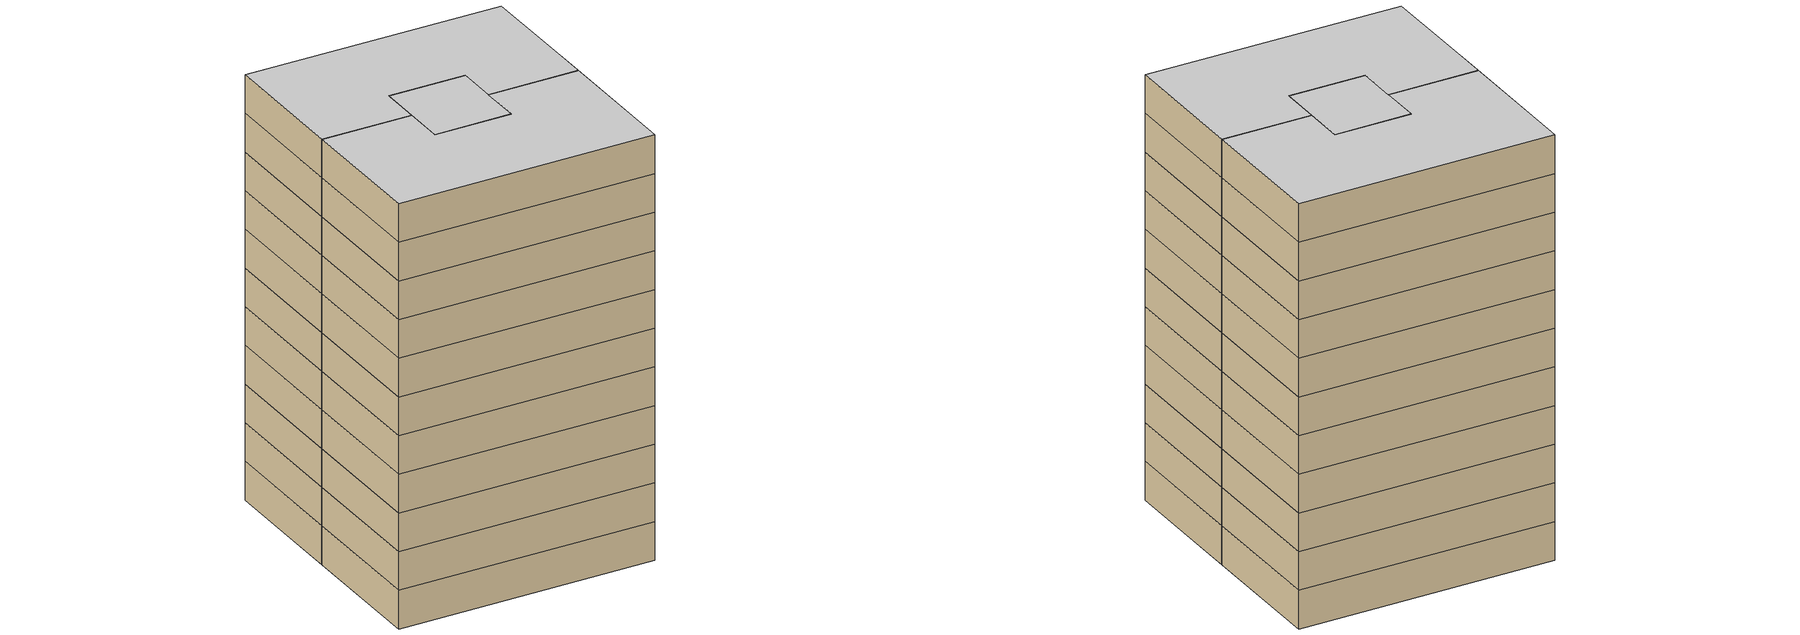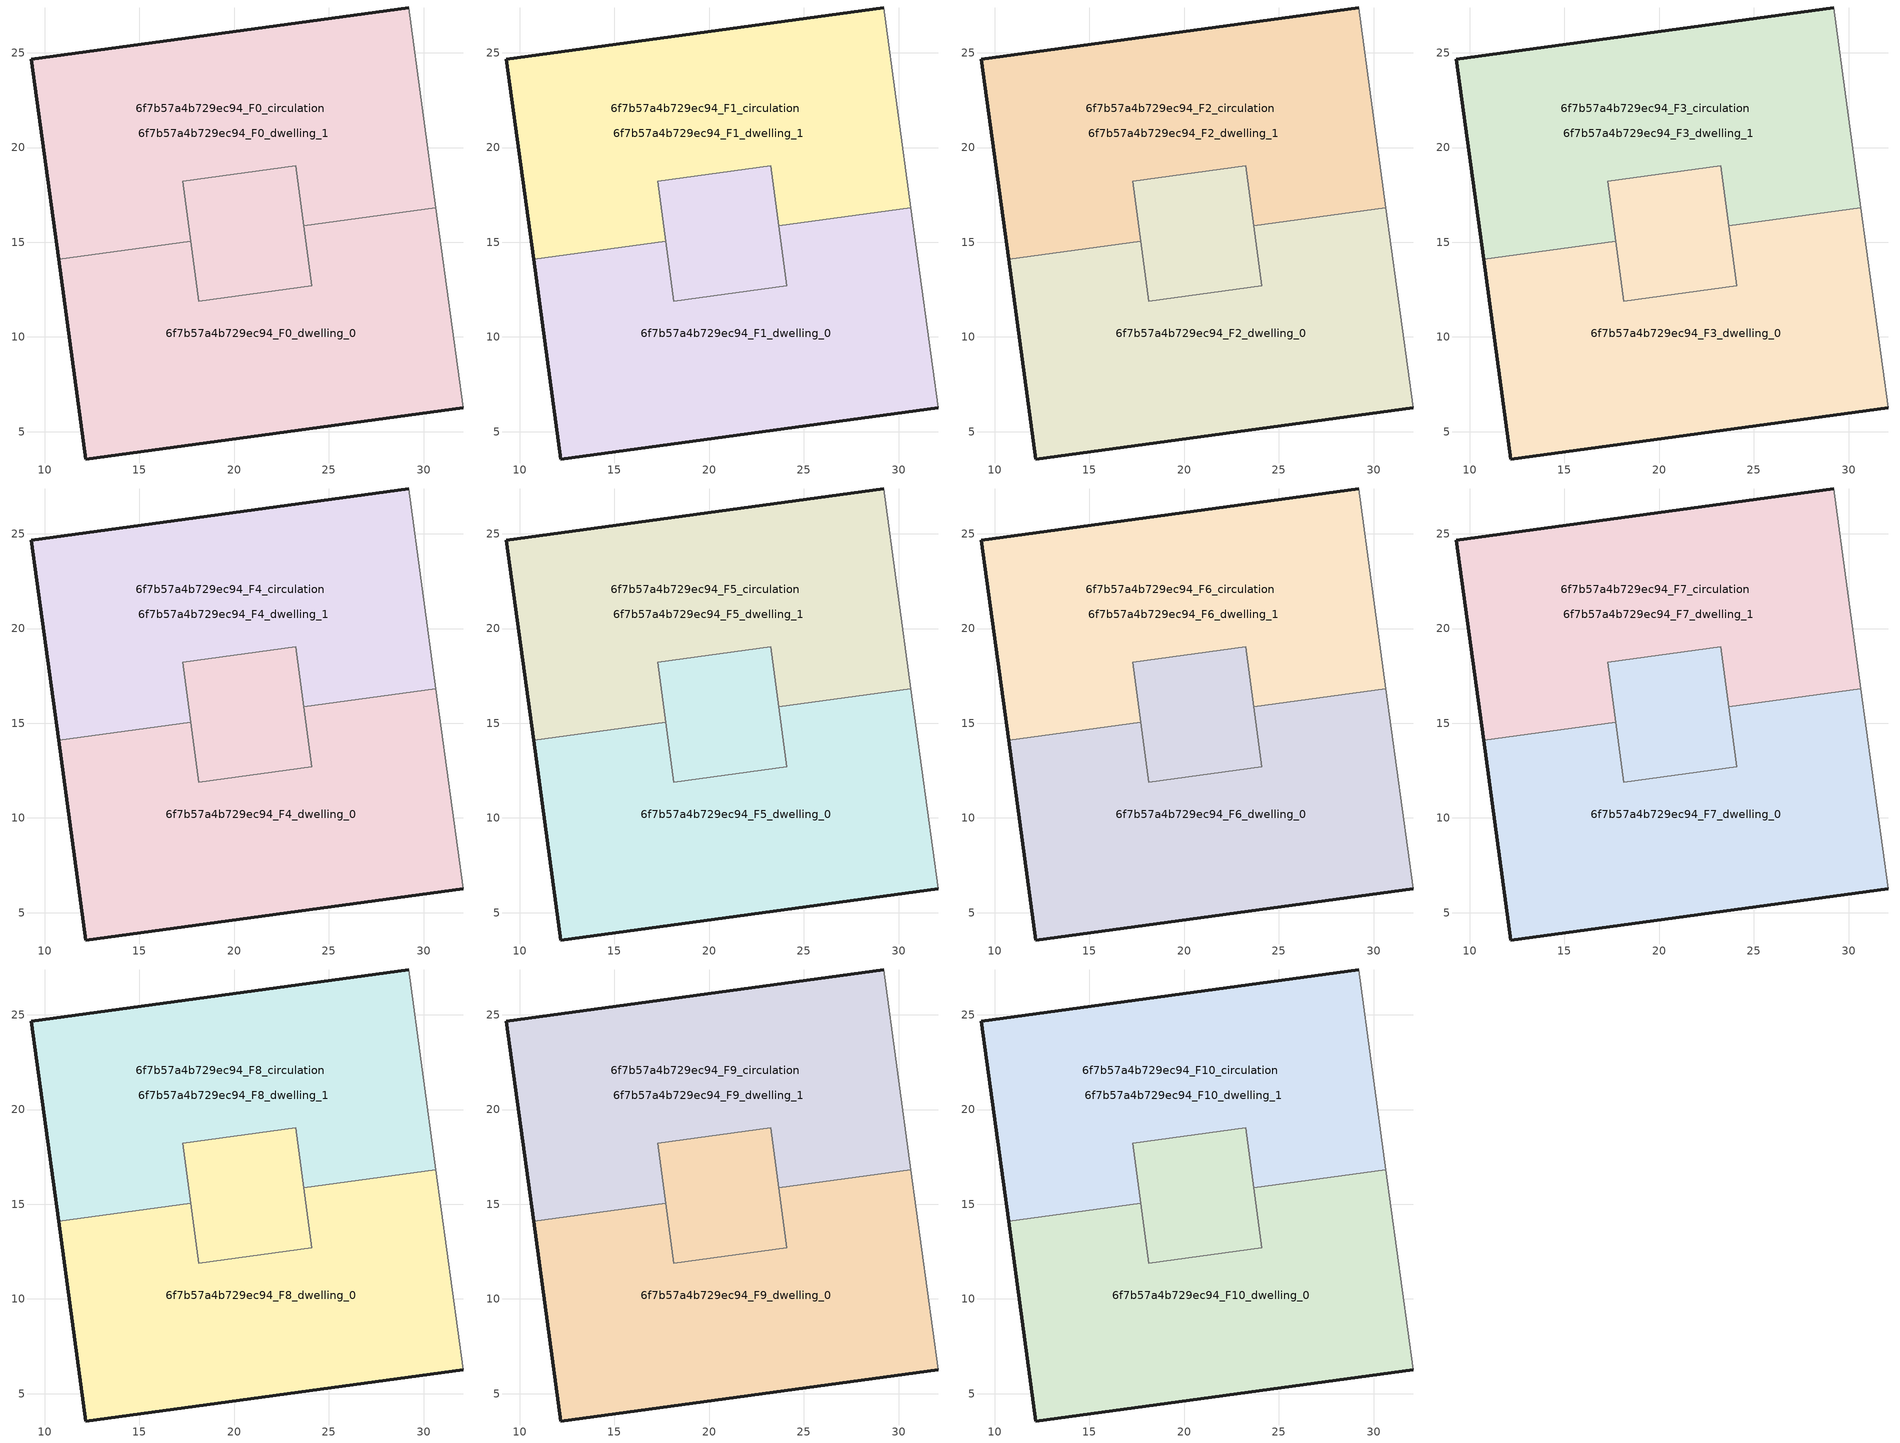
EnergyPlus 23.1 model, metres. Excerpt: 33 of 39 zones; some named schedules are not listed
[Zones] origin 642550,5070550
6f7b57a4b729ec94_F0_dwelling_0
 floor ground (EU_floor_Construction): 30.65,16.81 32.08,6.27 12.17,3.56 10.73,14.11 17.7,15.06 18.13,11.89 24.11,12.7 23.68,15.87 z0; 23.25,19.03 23.68,15.87 24.11,12.7 18.13,11.89 17.7,15.06 17.27,18.22 z0
 wall outside (EU_wall_Construction): 10.73,14.11 12.17,3.56 32.08,6.27 z0:3
 wall adiabatic (EU_wall_Construction): 32.08,6.27 30.65,16.81 / 23.68,15.87 24.11,12.7 18.13,11.89 17.7,15.06 z0:3
 wall to 6f7b57a4b729ec94_F0_dwelling_1 (EU_wall_Construction): 30.65,16.81 23.68,15.87 / 17.7,15.06 10.73,14.11 z0:3
6f7b57a4b729ec94_F0_dwelling_1
 floor ground (EU_floor_Construction): 23.25,19.03 23.68,15.87 24.11,12.7 18.13,11.89 17.7,15.06 17.59,15.87 17.27,18.22 z0; 29.22,27.36 30.65,16.81 23.68,15.87 23.25,19.03 17.27,18.22 17.59,15.87 17.7,15.06 10.73,14.11 9.3,24.66 z0
 wall outside (EU_wall_Construction): 29.22,27.36 9.3,24.66 10.73,14.11 z0:3
 wall adiabatic (EU_wall_Construction): 17.7,15.06 17.27,18.22 23.25,19.03 23.68,15.87 / 30.65,16.81 29.22,27.36 z0:3
6f7b57a4b729ec94_F0_circulation
 floor ground (EU_floor_Construction): 30.65,16.81 32.08,6.27 12.17,3.56 10.73,14.11 17.7,15.06 18.13,11.89 24.11,12.7 23.68,15.87 z0; 23.25,19.03 23.68,15.87 24.11,12.7 18.13,11.89 17.7,15.06 17.59,15.87 17.27,18.22 z0; 29.22,27.36 30.65,16.81 23.68,15.87 23.25,19.03 17.27,18.22 17.7,15.06 10.73,14.11 9.3,24.66 z0
 wall adiabatic (EU_wall_Construction): 23.25,19.03 17.27,18.22 18.13,11.89 24.11,12.7 23.25,19.03 z0:3
 roof outside (EU_floor_Construction): 24.11,12.7 23.68,15.87 23.25,19.03 17.27,18.22 17.59,15.87 17.7,15.06 18.13,11.89 z3
6f7b57a4b729ec94_F1_dwelling_0
 floor outside (EU_floor_Construction): 30.65,16.81 32.08,6.27 12.17,3.56 10.73,14.11 17.7,15.06 18.13,11.89 24.11,12.7 23.68,15.87 z3; 23.25,19.03 23.68,15.87 24.11,12.7 18.13,11.89 17.7,15.06 17.27,18.22 z3
 wall outside (EU_wall_Construction): 10.73,14.11 12.17,3.56 32.08,6.27 z3:6
 wall adiabatic (EU_wall_Construction): 32.08,6.27 30.65,16.81 / 23.68,15.87 24.11,12.7 18.13,11.89 17.7,15.06 z3:6
 wall to 6f7b57a4b729ec94_F1_dwelling_1 (EU_wall_Construction): 30.65,16.81 23.68,15.87 / 17.7,15.06 10.73,14.11 z3:6
6f7b57a4b729ec94_F1_dwelling_1
 floor to 6f7b57a4b729ec94_F0_dwelling_1 (EU_floor_Construction): 29.22,27.36 30.65,16.81 23.68,15.87 23.25,19.03 17.27,18.22 17.59,15.87 17.7,15.06 10.73,14.11 9.3,24.66 z3; 23.25,19.03 23.68,15.87 24.11,12.7 18.13,11.89 17.7,15.06 17.27,18.22 z3
 wall outside (EU_wall_Construction): 29.22,27.36 9.3,24.66 10.73,14.11 z3:6
 wall adiabatic (EU_wall_Construction): 17.7,15.06 17.27,18.22 23.25,19.03 23.68,15.87 / 30.65,16.81 29.22,27.36 z3:6
6f7b57a4b729ec94_F1_circulation
 floor outside (EU_floor_Construction): 23.25,19.03 23.68,15.87 24.11,12.7 18.13,11.89 17.7,15.06 17.62,15.67 17.59,15.87 17.27,18.22 z3; 29.22,27.36 30.65,16.81 23.68,15.87 23.25,19.03 17.27,18.22 17.59,15.87 17.7,15.06 10.73,14.11 9.3,24.66 z3
 floor to 6f7b57a4b729ec94_F0_circulation (EU_floor_Construction): 30.65,16.81 32.08,6.27 12.17,3.56 10.73,14.11 17.7,15.06 18.13,11.89 24.11,12.7 23.68,15.87 z3
 wall adiabatic (EU_wall_Construction): 23.25,19.03 17.27,18.22 18.13,11.89 24.11,12.7 23.25,19.03 z3:6
 roof outside (EU_floor_Construction): 24.11,12.7 23.68,15.87 23.25,19.03 17.27,18.22 17.59,15.87 17.7,15.06 18.13,11.89 z6
6f7b57a4b729ec94_F2_dwelling_0
 floor outside (EU_floor_Construction): 30.65,16.81 32.08,6.27 12.17,3.56 10.73,14.11 17.7,15.06 18.13,11.89 24.11,12.7 23.68,15.87 z6; 23.25,19.03 23.68,15.87 24.11,12.7 18.13,11.89 17.7,15.06 17.27,18.22 z6
 wall outside (EU_wall_Construction): 10.73,14.11 12.17,3.56 32.08,6.27 z6:9
 wall adiabatic (EU_wall_Construction): 32.08,6.27 30.65,16.81 / 23.68,15.87 24.11,12.7 18.13,11.89 17.7,15.06 z6:9
 wall to 6f7b57a4b729ec94_F2_dwelling_1 (EU_wall_Construction): 30.65,16.81 23.68,15.87 / 17.7,15.06 10.73,14.11 z6:9
6f7b57a4b729ec94_F2_dwelling_1
 floor to 6f7b57a4b729ec94_F1_dwelling_1 (EU_floor_Construction): 29.22,27.36 30.65,16.81 23.68,15.87 23.25,19.03 17.27,18.22 17.59,15.87 17.7,15.06 10.73,14.11 9.3,24.66 z6; 23.25,19.03 23.68,15.87 24.11,12.7 18.13,11.89 17.7,15.06 17.27,18.22 z6
 wall outside (EU_wall_Construction): 29.22,27.36 9.3,24.66 10.73,14.11 z6:9
 wall adiabatic (EU_wall_Construction): 17.7,15.06 17.27,18.22 23.25,19.03 23.68,15.87 / 30.65,16.81 29.22,27.36 z6:9
6f7b57a4b729ec94_F2_circulation
 floor outside (EU_floor_Construction): 23.25,19.03 23.68,15.87 24.11,12.7 18.13,11.89 17.7,15.06 17.62,15.67 17.59,15.87 17.27,18.22 z6; 29.22,27.36 30.65,16.81 23.68,15.87 23.25,19.03 17.27,18.22 17.59,15.87 17.7,15.06 10.73,14.11 9.3,24.66 z6
 floor to 6f7b57a4b729ec94_F1_circulation (EU_floor_Construction): 30.65,16.81 32.08,6.27 12.17,3.56 10.73,14.11 17.7,15.06 18.13,11.89 24.11,12.7 23.68,15.87 z6
 wall adiabatic (EU_wall_Construction): 23.25,19.03 17.27,18.22 18.13,11.89 24.11,12.7 23.25,19.03 z6:9
 roof outside (EU_floor_Construction): 24.11,12.7 23.68,15.87 23.25,19.03 17.27,18.22 17.59,15.87 17.7,15.06 18.13,11.89 z9
6f7b57a4b729ec94_F3_dwelling_0
 floor outside (EU_floor_Construction): 30.65,16.81 32.08,6.27 12.17,3.56 10.73,14.11 17.7,15.06 18.13,11.89 24.11,12.7 23.68,15.87 z9; 23.25,19.03 23.68,15.87 24.11,12.7 18.13,11.89 17.7,15.06 17.27,18.22 z9
 wall outside (EU_wall_Construction): 10.73,14.11 12.17,3.56 32.08,6.27 z9:12
 wall adiabatic (EU_wall_Construction): 32.08,6.27 30.65,16.81 / 23.68,15.87 24.11,12.7 18.13,11.89 17.7,15.06 z9:12
 wall to 6f7b57a4b729ec94_F3_dwelling_1 (EU_wall_Construction): 30.65,16.81 23.68,15.87 / 17.7,15.06 10.73,14.11 z9:12
6f7b57a4b729ec94_F3_dwelling_1
 floor to 6f7b57a4b729ec94_F2_dwelling_1 (EU_floor_Construction): 29.22,27.36 30.65,16.81 23.68,15.87 23.25,19.03 17.27,18.22 17.59,15.87 17.7,15.06 10.73,14.11 9.3,24.66 z9; 23.25,19.03 23.68,15.87 24.11,12.7 18.13,11.89 17.7,15.06 17.27,18.22 z9
 wall outside (EU_wall_Construction): 29.22,27.36 9.3,24.66 10.73,14.11 z9:12
 wall adiabatic (EU_wall_Construction): 17.7,15.06 17.27,18.22 23.25,19.03 23.68,15.87 / 30.65,16.81 29.22,27.36 z9:12
6f7b57a4b729ec94_F3_circulation
 floor outside (EU_floor_Construction): 23.25,19.03 23.68,15.87 24.11,12.7 18.13,11.89 17.7,15.06 17.62,15.67 17.59,15.87 17.27,18.22 z9; 29.22,27.36 30.65,16.81 23.68,15.87 23.25,19.03 17.27,18.22 17.59,15.87 17.7,15.06 10.73,14.11 9.3,24.66 z9
 floor to 6f7b57a4b729ec94_F2_circulation (EU_floor_Construction): 30.65,16.81 32.08,6.27 12.17,3.56 10.73,14.11 17.7,15.06 18.13,11.89 24.11,12.7 23.68,15.87 z9
 wall adiabatic (EU_wall_Construction): 23.25,19.03 17.27,18.22 18.13,11.89 24.11,12.7 23.25,19.03 z9:12
 roof outside (EU_floor_Construction): 24.11,12.7 23.68,15.87 23.25,19.03 17.27,18.22 17.59,15.87 17.7,15.06 18.13,11.89 z12
6f7b57a4b729ec94_F4_dwelling_0
 floor outside (EU_floor_Construction): 30.65,16.81 32.08,6.27 12.17,3.56 10.73,14.11 17.7,15.06 18.13,11.89 24.11,12.7 23.68,15.87 z12; 23.25,19.03 23.68,15.87 24.11,12.7 18.13,11.89 17.7,15.06 17.27,18.22 z12
 wall outside (EU_wall_Construction): 10.73,14.11 12.17,3.56 32.08,6.27 z12:15
 wall adiabatic (EU_wall_Construction): 32.08,6.27 30.65,16.81 / 23.68,15.87 24.11,12.7 18.13,11.89 17.7,15.06 z12:15
 wall to 6f7b57a4b729ec94_F4_dwelling_1 (EU_wall_Construction): 30.65,16.81 23.68,15.87 / 17.7,15.06 10.73,14.11 z12:15
6f7b57a4b729ec94_F4_dwelling_1
 floor to 6f7b57a4b729ec94_F3_dwelling_1 (EU_floor_Construction): 29.22,27.36 30.65,16.81 23.68,15.87 23.25,19.03 17.27,18.22 17.59,15.87 17.7,15.06 10.73,14.11 9.3,24.66 z12; 23.25,19.03 23.68,15.87 24.11,12.7 18.13,11.89 17.7,15.06 17.27,18.22 z12
 wall outside (EU_wall_Construction): 29.22,27.36 9.3,24.66 10.73,14.11 z12:15
 wall adiabatic (EU_wall_Construction): 17.7,15.06 17.27,18.22 23.25,19.03 23.68,15.87 / 30.65,16.81 29.22,27.36 z12:15
6f7b57a4b729ec94_F4_circulation
 floor outside (EU_floor_Construction): 23.25,19.03 23.68,15.87 24.11,12.7 18.13,11.89 17.7,15.06 17.62,15.67 17.59,15.87 17.27,18.22 z12; 29.22,27.36 30.65,16.81 23.68,15.87 23.25,19.03 17.27,18.22 17.59,15.87 17.7,15.06 10.73,14.11 9.3,24.66 z12
 floor to 6f7b57a4b729ec94_F3_circulation (EU_floor_Construction): 30.65,16.81 32.08,6.27 12.17,3.56 10.73,14.11 17.7,15.06 18.13,11.89 24.11,12.7 23.68,15.87 z12
 wall adiabatic (EU_wall_Construction): 23.25,19.03 17.27,18.22 18.13,11.89 24.11,12.7 23.25,19.03 z12:15
 roof outside (EU_floor_Construction): 24.11,12.7 23.68,15.87 23.25,19.03 17.27,18.22 17.59,15.87 17.7,15.06 18.13,11.89 z15
6f7b57a4b729ec94_F5_dwelling_0
 floor outside (EU_floor_Construction): 30.65,16.81 32.08,6.27 12.17,3.56 10.73,14.11 17.7,15.06 18.13,11.89 24.11,12.7 23.68,15.87 z15; 23.25,19.03 23.68,15.87 24.11,12.7 18.13,11.89 17.7,15.06 17.27,18.22 z15
 wall outside (EU_wall_Construction): 10.73,14.11 12.17,3.56 32.08,6.27 z15:18
 wall adiabatic (EU_wall_Construction): 32.08,6.27 30.65,16.81 / 23.68,15.87 24.11,12.7 18.13,11.89 17.7,15.06 z15:18
 wall to 6f7b57a4b729ec94_F5_dwelling_1 (EU_wall_Construction): 30.65,16.81 23.68,15.87 / 17.7,15.06 10.73,14.11 z15:18
6f7b57a4b729ec94_F5_dwelling_1
 floor to 6f7b57a4b729ec94_F4_dwelling_1 (EU_floor_Construction): 29.22,27.36 30.65,16.81 23.68,15.87 23.25,19.03 17.27,18.22 17.59,15.87 17.7,15.06 10.73,14.11 9.3,24.66 z15; 23.25,19.03 23.68,15.87 24.11,12.7 18.13,11.89 17.7,15.06 17.27,18.22 z15
 wall outside (EU_wall_Construction): 29.22,27.36 9.3,24.66 10.73,14.11 z15:18
 wall adiabatic (EU_wall_Construction): 17.7,15.06 17.27,18.22 23.25,19.03 23.68,15.87 / 30.65,16.81 29.22,27.36 z15:18
6f7b57a4b729ec94_F5_circulation
 floor outside (EU_floor_Construction): 23.25,19.03 23.68,15.87 24.11,12.7 18.13,11.89 17.7,15.06 17.62,15.67 17.59,15.87 17.27,18.22 z15; 29.22,27.36 30.65,16.81 23.68,15.87 23.25,19.03 17.27,18.22 17.59,15.87 17.7,15.06 10.73,14.11 9.3,24.66 z15
 floor to 6f7b57a4b729ec94_F4_circulation (EU_floor_Construction): 30.65,16.81 32.08,6.27 12.17,3.56 10.73,14.11 17.7,15.06 18.13,11.89 24.11,12.7 23.68,15.87 z15
 wall adiabatic (EU_wall_Construction): 23.25,19.03 17.27,18.22 18.13,11.89 24.11,12.7 23.25,19.03 z15:18
 roof outside (EU_floor_Construction): 24.11,12.7 23.68,15.87 23.25,19.03 17.27,18.22 17.59,15.87 17.7,15.06 18.13,11.89 z18
6f7b57a4b729ec94_F6_dwelling_0
 floor outside (EU_floor_Construction): 30.65,16.81 32.08,6.27 12.17,3.56 10.73,14.11 17.7,15.06 18.13,11.89 24.11,12.7 23.68,15.87 z18; 23.25,19.03 23.68,15.87 24.11,12.7 18.13,11.89 17.7,15.06 17.27,18.22 z18
 wall outside (EU_wall_Construction): 10.73,14.11 12.17,3.56 32.08,6.27 z18:21
 wall adiabatic (EU_wall_Construction): 32.08,6.27 30.65,16.81 / 23.68,15.87 24.11,12.7 18.13,11.89 17.7,15.06 z18:21
 wall to 6f7b57a4b729ec94_F6_dwelling_1 (EU_wall_Construction): 30.65,16.81 23.68,15.87 / 17.7,15.06 10.73,14.11 z18:21
6f7b57a4b729ec94_F6_dwelling_1
 floor to 6f7b57a4b729ec94_F5_dwelling_1 (EU_floor_Construction): 29.22,27.36 30.65,16.81 23.68,15.87 23.25,19.03 17.27,18.22 17.59,15.87 17.7,15.06 10.73,14.11 9.3,24.66 z18; 23.25,19.03 23.68,15.87 24.11,12.7 18.13,11.89 17.7,15.06 17.27,18.22 z18
 wall outside (EU_wall_Construction): 29.22,27.36 9.3,24.66 10.73,14.11 z18:21
 wall adiabatic (EU_wall_Construction): 17.7,15.06 17.27,18.22 23.25,19.03 23.68,15.87 / 30.65,16.81 29.22,27.36 z18:21
6f7b57a4b729ec94_F6_circulation
 floor outside (EU_floor_Construction): 23.25,19.03 23.68,15.87 24.11,12.7 18.13,11.89 17.7,15.06 17.62,15.67 17.59,15.87 17.27,18.22 z18; 29.22,27.36 30.65,16.81 23.68,15.87 23.25,19.03 17.27,18.22 17.59,15.87 17.7,15.06 10.73,14.11 9.3,24.66 z18
 floor to 6f7b57a4b729ec94_F5_circulation (EU_floor_Construction): 30.65,16.81 32.08,6.27 12.17,3.56 10.73,14.11 17.7,15.06 18.13,11.89 24.11,12.7 23.68,15.87 z18
 wall adiabatic (EU_wall_Construction): 23.25,19.03 17.27,18.22 18.13,11.89 24.11,12.7 23.25,19.03 z18:21
 roof outside (EU_floor_Construction): 24.11,12.7 23.68,15.87 23.25,19.03 17.27,18.22 17.59,15.87 17.7,15.06 18.13,11.89 z21
6f7b57a4b729ec94_F7_dwelling_0
 floor outside (EU_floor_Construction): 30.65,16.81 32.08,6.27 12.17,3.56 10.73,14.11 17.7,15.06 18.13,11.89 24.11,12.7 23.68,15.87 z21; 23.25,19.03 23.68,15.87 24.11,12.7 18.13,11.89 17.7,15.06 17.27,18.22 z21
 wall outside (EU_wall_Construction): 10.73,14.11 12.17,3.56 32.08,6.27 z21:24
 wall adiabatic (EU_wall_Construction): 32.08,6.27 30.65,16.81 / 23.68,15.87 24.11,12.7 18.13,11.89 17.7,15.06 z21:24
 wall to 6f7b57a4b729ec94_F7_dwelling_1 (EU_wall_Construction): 30.65,16.81 23.68,15.87 / 17.7,15.06 10.73,14.11 z21:24
6f7b57a4b729ec94_F7_dwelling_1
 floor to 6f7b57a4b729ec94_F6_dwelling_1 (EU_floor_Construction): 29.22,27.36 30.65,16.81 23.68,15.87 23.25,19.03 17.27,18.22 17.59,15.87 17.7,15.06 10.73,14.11 9.3,24.66 z21; 23.25,19.03 23.68,15.87 24.11,12.7 18.13,11.89 17.7,15.06 17.27,18.22 z21
 wall outside (EU_wall_Construction): 29.22,27.36 9.3,24.66 10.73,14.11 z21:24
 wall adiabatic (EU_wall_Construction): 17.7,15.06 17.27,18.22 23.25,19.03 23.68,15.87 / 30.65,16.81 29.22,27.36 z21:24
6f7b57a4b729ec94_F7_circulation
 floor outside (EU_floor_Construction): 23.25,19.03 23.68,15.87 24.11,12.7 18.13,11.89 17.7,15.06 17.62,15.67 17.59,15.87 17.27,18.22 z21; 29.22,27.36 30.65,16.81 23.68,15.87 23.25,19.03 17.27,18.22 17.59,15.87 17.7,15.06 10.73,14.11 9.3,24.66 z21
 floor to 6f7b57a4b729ec94_F6_circulation (EU_floor_Construction): 30.65,16.81 32.08,6.27 12.17,3.56 10.73,14.11 17.7,15.06 18.13,11.89 24.11,12.7 23.68,15.87 z21
 wall adiabatic (EU_wall_Construction): 23.25,19.03 17.27,18.22 18.13,11.89 24.11,12.7 23.25,19.03 z21:24
 roof outside (EU_floor_Construction): 24.11,12.7 23.68,15.87 23.25,19.03 17.27,18.22 17.59,15.87 17.7,15.06 18.13,11.89 z24
6f7b57a4b729ec94_F8_dwelling_0
 floor outside (EU_floor_Construction): 30.65,16.81 32.08,6.27 12.17,3.56 10.73,14.11 17.7,15.06 18.13,11.89 24.11,12.7 23.68,15.87 z24; 23.25,19.03 23.68,15.87 24.11,12.7 18.13,11.89 17.7,15.06 17.27,18.22 z24
 wall outside (EU_wall_Construction): 10.73,14.11 12.17,3.56 32.08,6.27 z24:27
 wall adiabatic (EU_wall_Construction): 32.08,6.27 30.65,16.81 / 23.68,15.87 24.11,12.7 18.13,11.89 17.7,15.06 z24:27
 wall to 6f7b57a4b729ec94_F8_dwelling_1 (EU_wall_Construction): 30.65,16.81 23.68,15.87 / 17.7,15.06 10.73,14.11 z24:27
6f7b57a4b729ec94_F8_dwelling_1
 floor to 6f7b57a4b729ec94_F7_dwelling_1 (EU_floor_Construction): 29.22,27.36 30.65,16.81 23.68,15.87 23.25,19.03 17.27,18.22 17.59,15.87 17.7,15.06 10.73,14.11 9.3,24.66 z24; 23.25,19.03 23.68,15.87 24.11,12.7 18.13,11.89 17.7,15.06 17.27,18.22 z24
 wall outside (EU_wall_Construction): 29.22,27.36 9.3,24.66 10.73,14.11 z24:27
 wall adiabatic (EU_wall_Construction): 17.7,15.06 17.27,18.22 23.25,19.03 23.68,15.87 / 30.65,16.81 29.22,27.36 z24:27
6f7b57a4b729ec94_F8_circulation
 floor outside (EU_floor_Construction): 23.25,19.03 23.68,15.87 24.11,12.7 18.13,11.89 17.7,15.06 17.62,15.67 17.59,15.87 17.27,18.22 z24; 29.22,27.36 30.65,16.81 23.68,15.87 23.25,19.03 17.27,18.22 17.59,15.87 17.7,15.06 10.73,14.11 9.3,24.66 z24
 floor to 6f7b57a4b729ec94_F7_circulation (EU_floor_Construction): 30.65,16.81 32.08,6.27 12.17,3.56 10.73,14.11 17.7,15.06 18.13,11.89 24.11,12.7 23.68,15.87 z24
 wall adiabatic (EU_wall_Construction): 23.25,19.03 17.27,18.22 18.13,11.89 24.11,12.7 23.25,19.03 z24:27
 roof outside (EU_floor_Construction): 24.11,12.7 23.68,15.87 23.25,19.03 17.27,18.22 17.59,15.87 17.7,15.06 18.13,11.89 z27
6f7b57a4b729ec94_F9_dwelling_0
 floor outside (EU_floor_Construction): 30.65,16.81 32.08,6.27 12.17,3.56 10.73,14.11 17.7,15.06 18.13,11.89 24.11,12.7 23.68,15.87 z27; 23.25,19.03 23.68,15.87 24.11,12.7 18.13,11.89 17.7,15.06 17.27,18.22 z27
 wall outside (EU_wall_Construction): 10.73,14.11 12.17,3.56 32.08,6.27 z27:30
 wall adiabatic (EU_wall_Construction): 32.08,6.27 30.65,16.81 / 23.68,15.87 24.11,12.7 18.13,11.89 17.7,15.06 z27:30
 wall to 6f7b57a4b729ec94_F9_dwelling_1 (EU_wall_Construction): 30.65,16.81 23.68,15.87 / 17.7,15.06 10.73,14.11 z27:30
6f7b57a4b729ec94_F9_dwelling_1
 floor to 6f7b57a4b729ec94_F8_dwelling_1 (EU_floor_Construction): 29.22,27.36 30.65,16.81 23.68,15.87 23.25,19.03 17.27,18.22 17.59,15.87 17.7,15.06 10.73,14.11 9.3,24.66 z27; 23.25,19.03 23.68,15.87 24.11,12.7 18.13,11.89 17.7,15.06 17.27,18.22 z27
 wall outside (EU_wall_Construction): 29.22,27.36 9.3,24.66 10.73,14.11 z27:30
 wall adiabatic (EU_wall_Construction): 17.7,15.06 17.27,18.22 23.25,19.03 23.68,15.87 / 30.65,16.81 29.22,27.36 z27:30
6f7b57a4b729ec94_F9_circulation
 floor outside (EU_floor_Construction): 23.25,19.03 23.68,15.87 24.11,12.7 18.13,11.89 17.7,15.06 17.62,15.67 17.59,15.87 17.27,18.22 z27; 29.22,27.36 30.65,16.81 23.68,15.87 23.25,19.03 17.27,18.22 17.59,15.87 17.7,15.06 10.73,14.11 9.3,24.66 z27
 floor to 6f7b57a4b729ec94_F8_circulation (EU_floor_Construction): 30.65,16.81 32.08,6.27 12.17,3.56 10.73,14.11 17.7,15.06 18.13,11.89 24.11,12.7 23.68,15.87 z27
 wall adiabatic (EU_wall_Construction): 23.25,19.03 17.27,18.22 18.13,11.89 24.11,12.7 23.25,19.03 z27:30
 roof outside (EU_floor_Construction): 24.11,12.7 23.68,15.87 23.25,19.03 17.27,18.22 17.59,15.87 17.7,15.06 18.13,11.89 z30
6f7b57a4b729ec94_F10_dwelling_0
 floor outside (EU_floor_Construction): 30.65,16.81 32.08,6.27 12.17,3.56 10.73,14.11 17.7,15.06 18.13,11.89 24.11,12.7 23.68,15.87 z30; 23.25,19.03 23.68,15.87 24.11,12.7 18.13,11.89 17.7,15.06 17.27,18.22 z30
 wall outside (EU_wall_Construction): 10.73,14.11 12.17,3.56 32.08,6.27 z30:33
 wall adiabatic (EU_wall_Construction): 32.08,6.27 30.65,16.81 / 23.68,15.87 24.11,12.7 18.13,11.89 17.7,15.06 z30:33
 wall to 6f7b57a4b729ec94_F10_dwelling_1 (EU_wall_Construction): 30.65,16.81 23.68,15.87 / 17.7,15.06 10.73,14.11 z30:33
 ceiling to 6f7b57a4b729ec94_F11_circulation (EU_floor_Construction): 32.08,6.27 30.65,16.81 23.68,15.87 24.11,12.7 18.13,11.89 17.7,15.06 10.73,14.11 12.17,3.56 z33
 ceiling to 6f7b57a4b729ec94_F11_dwelling_1 (EU_floor_Construction): 24.11,12.7 23.68,15.87 23.25,19.03 17.27,18.22 17.7,15.06 18.13,11.89 z33
6f7b57a4b729ec94_F10_dwelling_1
 floor to 6f7b57a4b729ec94_F9_dwelling_1 (EU_floor_Construction): 29.22,27.36 30.65,16.81 23.68,15.87 23.25,19.03 17.27,18.22 17.59,15.87 17.7,15.06 10.73,14.11 9.3,24.66 z30; 23.25,19.03 23.68,15.87 24.11,12.7 18.13,11.89 17.7,15.06 17.27,18.22 z30
 wall outside (EU_wall_Construction): 29.22,27.36 9.3,24.66 10.73,14.11 z30:33
 wall adiabatic (EU_wall_Construction): 17.7,15.06 17.27,18.22 23.25,19.03 23.68,15.87 / 30.65,16.81 29.22,27.36 z30:33
 ceiling to 6f7b57a4b729ec94_F11_dwelling_1 (EU_floor_Construction): 24.11,12.7 23.68,15.87 23.25,19.03 17.27,18.22 17.7,15.06 18.13,11.89 z33; 30.65,16.81 29.22,27.36 9.3,24.66 10.73,14.11 17.7,15.06 17.59,15.87 17.27,18.22 23.25,19.03 23.68,15.87 z33
6f7b57a4b729ec94_F10_circulation
 floor outside (EU_floor_Construction): 23.25,19.03 23.68,15.87 24.11,12.7 18.13,11.89 17.7,15.06 17.62,15.67 17.59,15.87 17.27,18.22 z30; 29.22,27.36 30.65,16.81 23.68,15.87 23.25,19.03 17.27,18.22 17.59,15.87 17.7,15.06 10.73,14.11 9.3,24.66 z30
 floor to 6f7b57a4b729ec94_F9_circulation (EU_floor_Construction): 30.65,16.81 32.08,6.27 12.17,3.56 10.73,14.11 17.7,15.06 18.13,11.89 24.11,12.7 23.68,15.87 z30
 wall adiabatic (EU_wall_Construction): 23.25,19.03 17.27,18.22 18.13,11.89 24.11,12.7 23.25,19.03 z30:33
 ceiling to 6f7b57a4b729ec94_F11_circulation (EU_floor_Construction): 32.08,6.27 30.65,16.81 23.68,15.87 24.11,12.7 18.13,11.89 17.7,15.06 10.73,14.11 12.17,3.56 z33
 ceiling to 6f7b57a4b729ec94_F11_dwelling_1 (EU_floor_Construction): 30.65,16.81 29.22,27.36 9.3,24.66 10.73,14.11 17.7,15.06 17.59,15.87 17.27,18.22 23.25,19.03 23.68,15.87 z33
 roof outside (EU_floor_Construction): 24.11,12.7 23.68,15.87 23.25,19.03 17.27,18.22 17.59,15.87 17.7,15.06 18.13,11.89 z33
[Building]
EU S2 Campaign: North Axis=0; Terrain=City; Solar Distribution=FullExterior
[Site:Location]
Lyon-Bron: Latitude=45.75; Longitude=5; Time Zone=1; Elevation=198
[SizingPeriod:WeatherFileDays]
AnnualSizingPeriod: Begin Month=1; Begin Day of Month=1; End Month=12; End Day of Month=31; Day of Week for Start Day=Monday; Use Weather File Daylight Saving Period=No; Use Weather File Rain and Snow Indicators=No
[MATERIAL]
EU_InternalMass_Material: Roughness=MediumRough; Thickness=0.1; Conductivity=1; Density=1800; Specific Heat=900; Thermal Absorptance=0.9; Solar Absorptance=0.7; Visible Absorptance=0.7
[MATERIAL:NOMASS] Roughness=MediumRough; Thermal Absorptance=0.9; Solar Absorptance=0.7; Visible Absorptance=0.7
Name | Thermal Resistance
EU_wall_NoMass | 1.15691
EU_floor_NoMass | 1.78277
[CONSTRUCTION]
EU_wall_Construction: EU_wall_NoMass
EU_floor_Construction: EU_floor_NoMass
EU_InternalMass_Construction: EU_InternalMass_Material
[ZONE] Type=1; Multiplier=1; Ceiling Height=autocalculate; Floor Area=autocalculate; Part of Total Floor Area=Yes
Name | Volume
6f7b57a4b729ec94_F0_dwelling_0; 6f7b57a4b729ec94_F1_dwelling_0; 6f7b57a4b729ec94_F2_dwelling_0; 6f7b57a4b729ec94_F3_dwelling_0; 6f7b57a4b729ec94_F4_dwelling_0; 6f7b57a4b729ec94_F5_dwelling_0; 6f7b57a4b729ec94_F6_dwelling_0; 6f7b57a4b729ec94_F7_dwelling_0; 6f7b57a4b729ec94_F8_dwelling_0; 6f7b57a4b729ec94_F9_dwelling_0; 6f7b57a4b729ec94_F10_dwelling_0 | 699.697
6f7b57a4b729ec94_F0_dwelling_1; 6f7b57a4b729ec94_F1_dwelling_1; 6f7b57a4b729ec94_F2_dwelling_1; 6f7b57a4b729ec94_F3_dwelling_1; 6f7b57a4b729ec94_F4_dwelling_1; 6f7b57a4b729ec94_F5_dwelling_1; 6f7b57a4b729ec94_F6_dwelling_1; 6f7b57a4b729ec94_F7_dwelling_1; 6f7b57a4b729ec94_F8_dwelling_1; 6f7b57a4b729ec94_F9_dwelling_1; 6f7b57a4b729ec94_F10_dwelling_1 | 699.696
6f7b57a4b729ec94_F0_circulation | 1283.85
6f7b57a4b729ec94_F1_circulation; 6f7b57a4b729ec94_F2_circulation; 6f7b57a4b729ec94_F3_circulation; 6f7b57a4b729ec94_F4_circulation; 6f7b57a4b729ec94_F5_circulation; 6f7b57a4b729ec94_F6_circulation; 6f7b57a4b729ec94_F7_circulation; 6f7b57a4b729ec94_F8_circulation; 6f7b57a4b729ec94_F9_circulation; 6f7b57a4b729ec94_F10_circulation | 1283.84
[INTERNALMASS] Construction=EU_InternalMass_Construction; Surface Area=194.716
Name | Zone or ZoneList
6f7b57a4b729ec94_F0_dwelling_0_EU_InternalMass | 6f7b57a4b729ec94_F0_dwelling_0
6f7b57a4b729ec94_F0_dwelling_1_EU_InternalMass | 6f7b57a4b729ec94_F0_dwelling_1
6f7b57a4b729ec94_F1_dwelling_0_EU_InternalMass | 6f7b57a4b729ec94_F1_dwelling_0
6f7b57a4b729ec94_F1_dwelling_1_EU_InternalMass | 6f7b57a4b729ec94_F1_dwelling_1
6f7b57a4b729ec94_F2_dwelling_0_EU_InternalMass | 6f7b57a4b729ec94_F2_dwelling_0
6f7b57a4b729ec94_F2_dwelling_1_EU_InternalMass | 6f7b57a4b729ec94_F2_dwelling_1
6f7b57a4b729ec94_F3_dwelling_0_EU_InternalMass | 6f7b57a4b729ec94_F3_dwelling_0
6f7b57a4b729ec94_F3_dwelling_1_EU_InternalMass | 6f7b57a4b729ec94_F3_dwelling_1
6f7b57a4b729ec94_F4_dwelling_0_EU_InternalMass | 6f7b57a4b729ec94_F4_dwelling_0
6f7b57a4b729ec94_F4_dwelling_1_EU_InternalMass | 6f7b57a4b729ec94_F4_dwelling_1
6f7b57a4b729ec94_F5_dwelling_0_EU_InternalMass | 6f7b57a4b729ec94_F5_dwelling_0
6f7b57a4b729ec94_F5_dwelling_1_EU_InternalMass | 6f7b57a4b729ec94_F5_dwelling_1
6f7b57a4b729ec94_F6_dwelling_0_EU_InternalMass | 6f7b57a4b729ec94_F6_dwelling_0
6f7b57a4b729ec94_F6_dwelling_1_EU_InternalMass | 6f7b57a4b729ec94_F6_dwelling_1
6f7b57a4b729ec94_F7_dwelling_0_EU_InternalMass | 6f7b57a4b729ec94_F7_dwelling_0
6f7b57a4b729ec94_F7_dwelling_1_EU_InternalMass | 6f7b57a4b729ec94_F7_dwelling_1
6f7b57a4b729ec94_F8_dwelling_0_EU_InternalMass | 6f7b57a4b729ec94_F8_dwelling_0
6f7b57a4b729ec94_F8_dwelling_1_EU_InternalMass | 6f7b57a4b729ec94_F8_dwelling_1
6f7b57a4b729ec94_F9_dwelling_0_EU_InternalMass | 6f7b57a4b729ec94_F9_dwelling_0
6f7b57a4b729ec94_F9_dwelling_1_EU_InternalMass | 6f7b57a4b729ec94_F9_dwelling_1
6f7b57a4b729ec94_F10_dwelling_0_EU_InternalMass | 6f7b57a4b729ec94_F10_dwelling_0
6f7b57a4b729ec94_F10_dwelling_1_EU_InternalMass | 6f7b57a4b729ec94_F10_dwelling_1
[OTHEREQUIPMENT] Fuel Type=Electricity; Design Level Calculation Method=Watts/Area; Power per Zone Floor Area=1; Fraction Latent=0; Fraction Radiant=0; Fraction Lost=0; Carbon Dioxide Generation Rate=0; EndUse Subcategory=EU_Step8_InternalGains
Name | Zone or ZoneList or Space or SpaceList | Schedule
EU_Step8_InternalGain_6f7b57a4b729ec94_F0_dwelling_0_f000 | 6f7b57a4b729ec94_F0_dwelling_0 | EU_Step8_GainSchedule_6f7b57a4b729ec94_F0_dwelling_0_f000
EU_Step8_InternalGain_6f7b57a4b729ec94_F0_dwelling_1_f000 | 6f7b57a4b729ec94_F0_dwelling_1 | EU_Step8_GainSchedule_6f7b57a4b729ec94_F0_dwelling_1_f000
EU_Step8_InternalGain_6f7b57a4b729ec94_F1_dwelling_0_f000 | 6f7b57a4b729ec94_F1_dwelling_0 | EU_Step8_GainSchedule_6f7b57a4b729ec94_F1_dwelling_0_f000
EU_Step8_InternalGain_6f7b57a4b729ec94_F1_dwelling_1_f000 | 6f7b57a4b729ec94_F1_dwelling_1 | EU_Step8_GainSchedule_6f7b57a4b729ec94_F1_dwelling_1_f000
EU_Step8_InternalGain_6f7b57a4b729ec94_F2_dwelling_0_f000 | 6f7b57a4b729ec94_F2_dwelling_0 | EU_Step8_GainSchedule_6f7b57a4b729ec94_F2_dwelling_0_f000
EU_Step8_InternalGain_6f7b57a4b729ec94_F2_dwelling_1_f000 | 6f7b57a4b729ec94_F2_dwelling_1 | EU_Step8_GainSchedule_6f7b57a4b729ec94_F2_dwelling_1_f000
EU_Step8_InternalGain_6f7b57a4b729ec94_F3_dwelling_0_f000 | 6f7b57a4b729ec94_F3_dwelling_0 | EU_Step8_GainSchedule_6f7b57a4b729ec94_F3_dwelling_0_f000
EU_Step8_InternalGain_6f7b57a4b729ec94_F3_dwelling_1_f000 | 6f7b57a4b729ec94_F3_dwelling_1 | EU_Step8_GainSchedule_6f7b57a4b729ec94_F3_dwelling_1_f000
EU_Step8_InternalGain_6f7b57a4b729ec94_F4_dwelling_0_f000 | 6f7b57a4b729ec94_F4_dwelling_0 | EU_Step8_GainSchedule_6f7b57a4b729ec94_F4_dwelling_0_f000
EU_Step8_InternalGain_6f7b57a4b729ec94_F4_dwelling_1_f000 | 6f7b57a4b729ec94_F4_dwelling_1 | EU_Step8_GainSchedule_6f7b57a4b729ec94_F4_dwelling_1_f000
EU_Step8_InternalGain_6f7b57a4b729ec94_F5_dwelling_0_f000 | 6f7b57a4b729ec94_F5_dwelling_0 | EU_Step8_GainSchedule_6f7b57a4b729ec94_F5_dwelling_0_f000
EU_Step8_InternalGain_6f7b57a4b729ec94_F5_dwelling_1_f000 | 6f7b57a4b729ec94_F5_dwelling_1 | EU_Step8_GainSchedule_6f7b57a4b729ec94_F5_dwelling_1_f000
EU_Step8_InternalGain_6f7b57a4b729ec94_F6_dwelling_0_f000 | 6f7b57a4b729ec94_F6_dwelling_0 | EU_Step8_GainSchedule_6f7b57a4b729ec94_F6_dwelling_0_f000
EU_Step8_InternalGain_6f7b57a4b729ec94_F6_dwelling_1_f000 | 6f7b57a4b729ec94_F6_dwelling_1 | EU_Step8_GainSchedule_6f7b57a4b729ec94_F6_dwelling_1_f000
EU_Step8_InternalGain_6f7b57a4b729ec94_F7_dwelling_0_f000 | 6f7b57a4b729ec94_F7_dwelling_0 | EU_Step8_GainSchedule_6f7b57a4b729ec94_F7_dwelling_0_f000
EU_Step8_InternalGain_6f7b57a4b729ec94_F7_dwelling_1_f000 | 6f7b57a4b729ec94_F7_dwelling_1 | EU_Step8_GainSchedule_6f7b57a4b729ec94_F7_dwelling_1_f000
EU_Step8_InternalGain_6f7b57a4b729ec94_F8_dwelling_0_f000 | 6f7b57a4b729ec94_F8_dwelling_0 | EU_Step8_GainSchedule_6f7b57a4b729ec94_F8_dwelling_0_f000
EU_Step8_InternalGain_6f7b57a4b729ec94_F8_dwelling_1_f000 | 6f7b57a4b729ec94_F8_dwelling_1 | EU_Step8_GainSchedule_6f7b57a4b729ec94_F8_dwelling_1_f000
EU_Step8_InternalGain_6f7b57a4b729ec94_F9_dwelling_0_f000 | 6f7b57a4b729ec94_F9_dwelling_0 | EU_Step8_GainSchedule_6f7b57a4b729ec94_F9_dwelling_0_f000
EU_Step8_InternalGain_6f7b57a4b729ec94_F9_dwelling_1_f000 | 6f7b57a4b729ec94_F9_dwelling_1 | EU_Step8_GainSchedule_6f7b57a4b729ec94_F9_dwelling_1_f000
EU_Step8_InternalGain_6f7b57a4b729ec94_F10_dwelling_0_f000 | 6f7b57a4b729ec94_F10_dwelling_0 | EU_Step8_GainSchedule_6f7b57a4b729ec94_F10_dwelling_0_f000
EU_Step8_InternalGain_6f7b57a4b729ec94_F10_dwelling_1_f000 | 6f7b57a4b729ec94_F10_dwelling_1 | EU_Step8_GainSchedule_6f7b57a4b729ec94_F10_dwelling_1_f000
[ZONEINFILTRATION:DESIGNFLOWRATE] Schedule=EU_AlwaysOn; Design Flow Rate Calculation Method=Flow/Area; Flow Rate per Floor Area=0.0005; Constant Term Coefficient=1; Temperature Term Coefficient=0; Velocity Term Coefficient=0; Velocity Squared Term Coefficient=0
Name | Zone or ZoneList or Space or SpaceList
EU_Circulation_Infiltration_6f7b57a4b729ec94_F0_circulation | 6f7b57a4b729ec94_F0_circulation
EU_Circulation_Infiltration_6f7b57a4b729ec94_F1_circulation | 6f7b57a4b729ec94_F1_circulation
EU_Circulation_Infiltration_6f7b57a4b729ec94_F2_circulation | 6f7b57a4b729ec94_F2_circulation
EU_Circulation_Infiltration_6f7b57a4b729ec94_F3_circulation | 6f7b57a4b729ec94_F3_circulation
EU_Circulation_Infiltration_6f7b57a4b729ec94_F4_circulation | 6f7b57a4b729ec94_F4_circulation
EU_Circulation_Infiltration_6f7b57a4b729ec94_F5_circulation | 6f7b57a4b729ec94_F5_circulation
EU_Circulation_Infiltration_6f7b57a4b729ec94_F6_circulation | 6f7b57a4b729ec94_F6_circulation
EU_Circulation_Infiltration_6f7b57a4b729ec94_F7_circulation | 6f7b57a4b729ec94_F7_circulation
EU_Circulation_Infiltration_6f7b57a4b729ec94_F8_circulation | 6f7b57a4b729ec94_F8_circulation
EU_Circulation_Infiltration_6f7b57a4b729ec94_F9_circulation | 6f7b57a4b729ec94_F9_circulation
EU_Circulation_Infiltration_6f7b57a4b729ec94_F10_circulation | 6f7b57a4b729ec94_F10_circulation
[ZONEVENTILATION:DESIGNFLOWRATE] Schedule=EU_AlwaysOn; Design Flow Rate Calculation Method=AirChanges/Hour; Air Changes per Hour=0.551728; Ventilation Type=Natural; Fan Pressure Rise=0; Fan Total Efficiency=1; Constant Term Coefficient=1; Temperature Term Coefficient=0; Velocity Term Coefficient=0; Velocity Squared Term Coefficient=0; Minimum Indoor Temperature=-100; Maximum Indoor Temperature=100; Delta Temperature=-100; Minimum Outdoor Temperature=-100; Maximum Outdoor Temperature=100; Maximum Wind Speed=40
Name | Zone or ZoneList or Space or SpaceList
EU_ConstantAir_6f7b57a4b729ec94_F0_dwelling_0 | 6f7b57a4b729ec94_F0_dwelling_0
EU_ConstantAir_6f7b57a4b729ec94_F0_dwelling_1 | 6f7b57a4b729ec94_F0_dwelling_1
EU_ConstantAir_6f7b57a4b729ec94_F1_dwelling_0 | 6f7b57a4b729ec94_F1_dwelling_0
EU_ConstantAir_6f7b57a4b729ec94_F1_dwelling_1 | 6f7b57a4b729ec94_F1_dwelling_1
EU_ConstantAir_6f7b57a4b729ec94_F2_dwelling_0 | 6f7b57a4b729ec94_F2_dwelling_0
EU_ConstantAir_6f7b57a4b729ec94_F2_dwelling_1 | 6f7b57a4b729ec94_F2_dwelling_1
EU_ConstantAir_6f7b57a4b729ec94_F3_dwelling_0 | 6f7b57a4b729ec94_F3_dwelling_0
EU_ConstantAir_6f7b57a4b729ec94_F3_dwelling_1 | 6f7b57a4b729ec94_F3_dwelling_1
EU_ConstantAir_6f7b57a4b729ec94_F4_dwelling_0 | 6f7b57a4b729ec94_F4_dwelling_0
EU_ConstantAir_6f7b57a4b729ec94_F4_dwelling_1 | 6f7b57a4b729ec94_F4_dwelling_1
EU_ConstantAir_6f7b57a4b729ec94_F5_dwelling_0 | 6f7b57a4b729ec94_F5_dwelling_0
EU_ConstantAir_6f7b57a4b729ec94_F5_dwelling_1 | 6f7b57a4b729ec94_F5_dwelling_1
EU_ConstantAir_6f7b57a4b729ec94_F6_dwelling_0 | 6f7b57a4b729ec94_F6_dwelling_0
EU_ConstantAir_6f7b57a4b729ec94_F6_dwelling_1 | 6f7b57a4b729ec94_F6_dwelling_1
EU_ConstantAir_6f7b57a4b729ec94_F7_dwelling_0 | 6f7b57a4b729ec94_F7_dwelling_0
EU_ConstantAir_6f7b57a4b729ec94_F7_dwelling_1 | 6f7b57a4b729ec94_F7_dwelling_1
EU_ConstantAir_6f7b57a4b729ec94_F8_dwelling_0 | 6f7b57a4b729ec94_F8_dwelling_0
EU_ConstantAir_6f7b57a4b729ec94_F8_dwelling_1 | 6f7b57a4b729ec94_F8_dwelling_1
EU_ConstantAir_6f7b57a4b729ec94_F9_dwelling_0 | 6f7b57a4b729ec94_F9_dwelling_0
EU_ConstantAir_6f7b57a4b729ec94_F9_dwelling_1 | 6f7b57a4b729ec94_F9_dwelling_1
EU_ConstantAir_6f7b57a4b729ec94_F10_dwelling_0 | 6f7b57a4b729ec94_F10_dwelling_0
EU_ConstantAir_6f7b57a4b729ec94_F10_dwelling_1 | 6f7b57a4b729ec94_F10_dwelling_1
[HVACTEMPLATE:ZONE:IDEALLOADSAIRSYSTEM] System Availability Schedule=EU_AlwaysOn; Maximum Heating Supply Air Temperature=50; Minimum Cooling Supply Air Temperature=13; Maximum Heating Supply Air Humidity Ratio=0.0156; Minimum Cooling Supply Air Humidity Ratio=0.0077; Heating Limit=NoLimit; Cooling Limit=NoLimit; Heating Availability Schedule=EU_AlwaysOn; Cooling Availability Schedule=EU_CoolingOff; Dehumidification Control Type=ConstantSensibleHeatRatio; Cooling Sensible Heat Ratio=0.7; Dehumidification Setpoint=60; Humidification Control Type=None; Humidification Setpoint=30; Outdoor Air Method=None; Outdoor Air Flow Rate per Person=0.00944; Outdoor Air Flow Rate per Zone Floor Area=0; Outdoor Air Flow Rate per Zone=0; Demand Controlled Ventilation Type=None; Outdoor Air Economizer Type=NoEconomizer; Heat Recovery Type=None; Sensible Heat Recovery Effectiveness=0.7; Latent Heat Recovery Effectiveness=0.65
Name | Template Thermostat
6f7b57a4b729ec94_F0_dwelling_0 | EU_HeatOnly_6f7b57a4b729ec94_F0_dwelling_0
6f7b57a4b729ec94_F0_dwelling_1 | EU_HeatOnly_6f7b57a4b729ec94_F0_dwelling_1
6f7b57a4b729ec94_F1_dwelling_0 | EU_HeatOnly_6f7b57a4b729ec94_F1_dwelling_0
6f7b57a4b729ec94_F1_dwelling_1 | EU_HeatOnly_6f7b57a4b729ec94_F1_dwelling_1
6f7b57a4b729ec94_F2_dwelling_0 | EU_HeatOnly_6f7b57a4b729ec94_F2_dwelling_0
6f7b57a4b729ec94_F2_dwelling_1 | EU_HeatOnly_6f7b57a4b729ec94_F2_dwelling_1
6f7b57a4b729ec94_F3_dwelling_0 | EU_HeatOnly_6f7b57a4b729ec94_F3_dwelling_0
6f7b57a4b729ec94_F3_dwelling_1 | EU_HeatOnly_6f7b57a4b729ec94_F3_dwelling_1
6f7b57a4b729ec94_F4_dwelling_0 | EU_HeatOnly_6f7b57a4b729ec94_F4_dwelling_0
6f7b57a4b729ec94_F4_dwelling_1 | EU_HeatOnly_6f7b57a4b729ec94_F4_dwelling_1
6f7b57a4b729ec94_F5_dwelling_0 | EU_HeatOnly_6f7b57a4b729ec94_F5_dwelling_0
6f7b57a4b729ec94_F5_dwelling_1 | EU_HeatOnly_6f7b57a4b729ec94_F5_dwelling_1
6f7b57a4b729ec94_F6_dwelling_0 | EU_HeatOnly_6f7b57a4b729ec94_F6_dwelling_0
6f7b57a4b729ec94_F6_dwelling_1 | EU_HeatOnly_6f7b57a4b729ec94_F6_dwelling_1
6f7b57a4b729ec94_F7_dwelling_0 | EU_HeatOnly_6f7b57a4b729ec94_F7_dwelling_0
6f7b57a4b729ec94_F7_dwelling_1 | EU_HeatOnly_6f7b57a4b729ec94_F7_dwelling_1
6f7b57a4b729ec94_F8_dwelling_0 | EU_HeatOnly_6f7b57a4b729ec94_F8_dwelling_0
6f7b57a4b729ec94_F8_dwelling_1 | EU_HeatOnly_6f7b57a4b729ec94_F8_dwelling_1
6f7b57a4b729ec94_F9_dwelling_0 | EU_HeatOnly_6f7b57a4b729ec94_F9_dwelling_0
6f7b57a4b729ec94_F9_dwelling_1 | EU_HeatOnly_6f7b57a4b729ec94_F9_dwelling_1
6f7b57a4b729ec94_F10_dwelling_0 | EU_HeatOnly_6f7b57a4b729ec94_F10_dwelling_0
6f7b57a4b729ec94_F10_dwelling_1 | EU_HeatOnly_6f7b57a4b729ec94_F10_dwelling_1
[SIZING:ZONE] Zone Cooling Design Supply Air Temperature Input Method=SupplyAirTemperature; Zone Cooling Design Supply Air Temperature=13; Zone Heating Design Supply Air Temperature Input Method=SupplyAirTemperature; Zone Heating Design Supply Air Temperature=50; Zone Cooling Design Supply Air Humidity Ratio=0.008; Zone Heating Design Supply Air Humidity Ratio=0.008; Cooling Design Air Flow Method=DesignDay; Cooling Design Air Flow Rate=0; Cooling Minimum Air Flow per Zone Floor Area=0.000762; Cooling Minimum Air Flow=0; Cooling Minimum Air Flow Fraction=0.2; Heating Design Air Flow Method=DesignDay; Heating Design Air Flow Rate=0; Heating Maximum Air Flow per Zone Floor Area=0.002032; Heating Maximum Air Flow=0.141576; Heating Maximum Air Flow Fraction=0.3; Account for Dedicated Outdoor Air System=No; Dedicated Outdoor Air System Control Strategy=NeutralSupplyAir; Dedicated Outdoor Air Low Setpoint Temperature for Design=autosize; Dedicated Outdoor Air High Setpoint Temperature for Design=autosize; Zone Load Sizing Method=Sensible Load Only No Latent Load; Zone Latent Cooling Design Supply Air Humidity Ratio Input Method=HumidityRatioDifference; Zone Cooling Design Supply Air Humidity Ratio Difference=0.005; Zone Latent Heating Design Supply Air Humidity Ratio Input Method=HumidityRatioDifference; Zone Humidification Design Supply Air Humidity Ratio Difference=0.005
6f7b57a4b729ec94_F0_dwelling_0; 6f7b57a4b729ec94_F0_dwelling_1; 6f7b57a4b729ec94_F1_dwelling_0; 6f7b57a4b729ec94_F1_dwelling_1; 6f7b57a4b729ec94_F2_dwelling_0; 6f7b57a4b729ec94_F2_dwelling_1; 6f7b57a4b729ec94_F3_dwelling_0; 6f7b57a4b729ec94_F3_dwelling_1; 6f7b57a4b729ec94_F4_dwelling_0; 6f7b57a4b729ec94_F4_dwelling_1; 6f7b57a4b729ec94_F5_dwelling_0; 6f7b57a4b729ec94_F5_dwelling_1; 6f7b57a4b729ec94_F6_dwelling_0; 6f7b57a4b729ec94_F6_dwelling_1; 6f7b57a4b729ec94_F7_dwelling_0; 6f7b57a4b729ec94_F7_dwelling_1; 6f7b57a4b729ec94_F8_dwelling_0; 6f7b57a4b729ec94_F8_dwelling_1; 6f7b57a4b729ec94_F9_dwelling_0; 6f7b57a4b729ec94_F9_dwelling_1; 6f7b57a4b729ec94_F10_dwelling_0; 6f7b57a4b729ec94_F10_dwelling_1
[SCHEDULE:FILE] Column Number=1; Rows to Skip at Top=0; Number of Hours of Data=8760; Column Separator=Comma; Interpolate to Timestep=No; Minutes per Item=60; Adjust Schedule for Daylight Savings=Yes
Name | File
EU_Step8_GainSchedule_6f7b57a4b729ec94_F0_dwelling_0_f000 | ../../schedules/6f7b57a4b729ec94/6f7b57a4b729ec94_F0_dwelling_0_f000_gain.csv
EU_Step8_GainSchedule_6f7b57a4b729ec94_F0_dwelling_1_f000 | ../../schedules/6f7b57a4b729ec94/6f7b57a4b729ec94_F0_dwelling_1_f000_gain.csv
EU_Step8_GainSchedule_6f7b57a4b729ec94_F1_dwelling_0_f000 | ../../schedules/6f7b57a4b729ec94/6f7b57a4b729ec94_F1_dwelling_0_f000_gain.csv
EU_Step8_GainSchedule_6f7b57a4b729ec94_F1_dwelling_1_f000 | ../../schedules/6f7b57a4b729ec94/6f7b57a4b729ec94_F1_dwelling_1_f000_gain.csv
EU_Step8_GainSchedule_6f7b57a4b729ec94_F2_dwelling_0_f000 | ../../schedules/6f7b57a4b729ec94/6f7b57a4b729ec94_F2_dwelling_0_f000_gain.csv
EU_Step8_GainSchedule_6f7b57a4b729ec94_F2_dwelling_1_f000 | ../../schedules/6f7b57a4b729ec94/6f7b57a4b729ec94_F2_dwelling_1_f000_gain.csv
EU_Step8_GainSchedule_6f7b57a4b729ec94_F3_dwelling_0_f000 | ../../schedules/6f7b57a4b729ec94/6f7b57a4b729ec94_F3_dwelling_0_f000_gain.csv
EU_Step8_GainSchedule_6f7b57a4b729ec94_F3_dwelling_1_f000 | ../../schedules/6f7b57a4b729ec94/6f7b57a4b729ec94_F3_dwelling_1_f000_gain.csv
EU_Step8_GainSchedule_6f7b57a4b729ec94_F4_dwelling_0_f000 | ../../schedules/6f7b57a4b729ec94/6f7b57a4b729ec94_F4_dwelling_0_f000_gain.csv
EU_Step8_GainSchedule_6f7b57a4b729ec94_F4_dwelling_1_f000 | ../../schedules/6f7b57a4b729ec94/6f7b57a4b729ec94_F4_dwelling_1_f000_gain.csv
EU_Step8_GainSchedule_6f7b57a4b729ec94_F5_dwelling_0_f000 | ../../schedules/6f7b57a4b729ec94/6f7b57a4b729ec94_F5_dwelling_0_f000_gain.csv
EU_Step8_GainSchedule_6f7b57a4b729ec94_F5_dwelling_1_f000 | ../../schedules/6f7b57a4b729ec94/6f7b57a4b729ec94_F5_dwelling_1_f000_gain.csv
EU_Step8_GainSchedule_6f7b57a4b729ec94_F6_dwelling_0_f000 | ../../schedules/6f7b57a4b729ec94/6f7b57a4b729ec94_F6_dwelling_0_f000_gain.csv
EU_Step8_GainSchedule_6f7b57a4b729ec94_F6_dwelling_1_f000 | ../../schedules/6f7b57a4b729ec94/6f7b57a4b729ec94_F6_dwelling_1_f000_gain.csv
EU_Step8_GainSchedule_6f7b57a4b729ec94_F7_dwelling_0_f000 | ../../schedules/6f7b57a4b729ec94/6f7b57a4b729ec94_F7_dwelling_0_f000_gain.csv
EU_Step8_GainSchedule_6f7b57a4b729ec94_F7_dwelling_1_f000 | ../../schedules/6f7b57a4b729ec94/6f7b57a4b729ec94_F7_dwelling_1_f000_gain.csv
EU_Step8_GainSchedule_6f7b57a4b729ec94_F8_dwelling_0_f000 | ../../schedules/6f7b57a4b729ec94/6f7b57a4b729ec94_F8_dwelling_0_f000_gain.csv
EU_Step8_GainSchedule_6f7b57a4b729ec94_F8_dwelling_1_f000 | ../../schedules/6f7b57a4b729ec94/6f7b57a4b729ec94_F8_dwelling_1_f000_gain.csv
EU_Step8_GainSchedule_6f7b57a4b729ec94_F9_dwelling_0_f000 | ../../schedules/6f7b57a4b729ec94/6f7b57a4b729ec94_F9_dwelling_0_f000_gain.csv
EU_Step8_GainSchedule_6f7b57a4b729ec94_F9_dwelling_1_f000 | ../../schedules/6f7b57a4b729ec94/6f7b57a4b729ec94_F9_dwelling_1_f000_gain.csv
